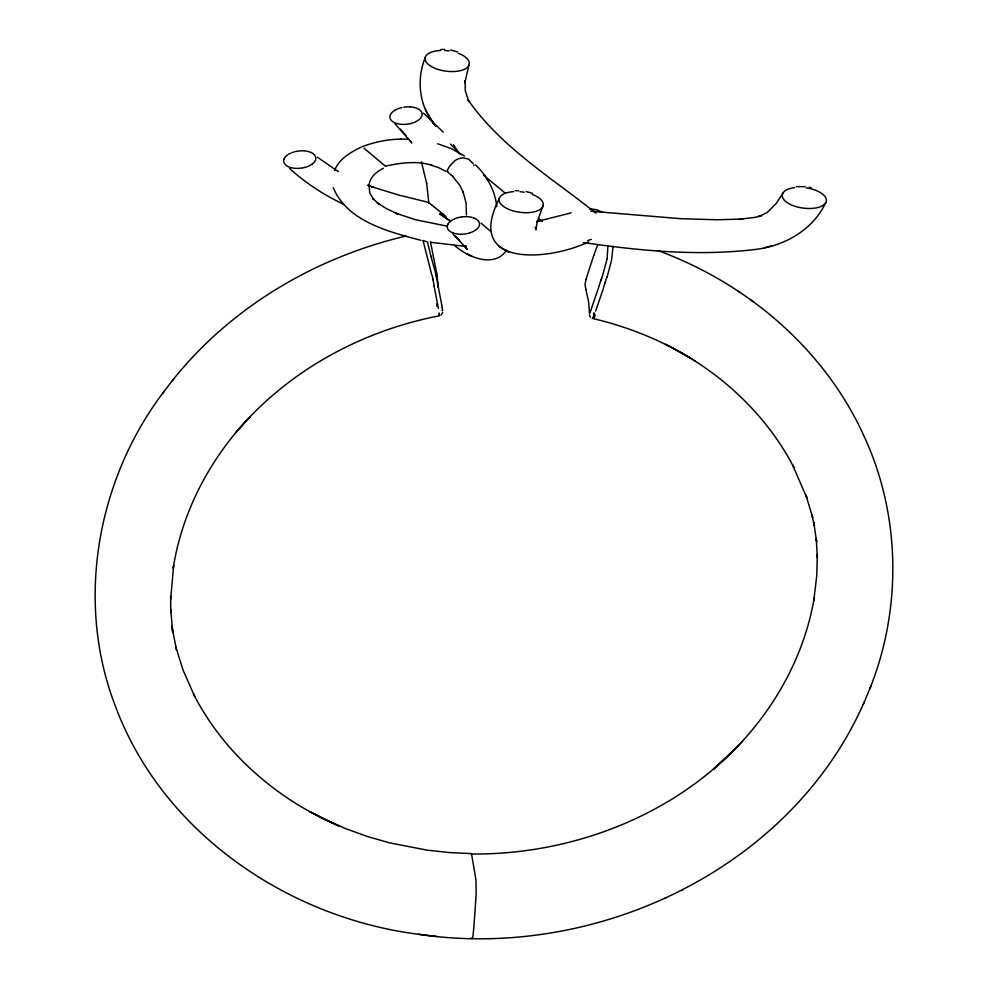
<?xml version="1.0" encoding="UTF-8"?>
<svg xmlns="http://www.w3.org/2000/svg" width="988" height="988" viewBox="0 0 988 988"><rect width="100%" height="100%" fill="white"/><g stroke="black" fill="none" stroke-linecap="round" stroke-linejoin="round"><path stroke-width="1.48" d="M589.428 311.776L588.589 301.785L585.97 289.842M589.428 312.023L589.49 313.455M437.98 287.026L437.338 276.961M170.665 599.531L173.666 565.235L173.209 568.248C182.064 511.204 210.395 458.123 250.125 416.578L236.095 432.299C287.471 371.105 361.41 330.77 439.499 315.802M466.422 214.964L466.089 203.009L462.915 191.339L463.384 192.537L459.741 185.225L452.529 176.284M607.138 258.387L607.941 245.679M606.99 259.227L602.705 275.17A67.073 4.705 -73.3 0 1 601.704 278.122M442.748 312.406L440.981 315.221M586.045 279.518L585.019 284.532L585.884 289.509M469.004 64.788L464.891 82.622L465.064 80.744L465.286 90.797L468.917 101.678L468.065 99.912C500.854 147.014 551.675 177.889 595.986 213.124M425.396 57.23C416.294 79.126 419.048 104.963 433.757 123.759L428.706 115.744L433.757 123.759M607.114 277.122L611.523 260.289L613.066 246.432M601.692 278.27L601.136 279.95M605.669 281.568L605.286 282.716M471.19 854.015C571.126 855.003 673.754 816.088 742.198 741.457M599.21 285.717L591.713 307.725M603.31 288.632L595.653 311.097M593.776 255.386L587.082 275.911A73.692 24.416 -81.3 0 0 585.995 279.443M590.577 310.948L589.762 313.11M594.64 313.937L592.541 318.408M869.773 688.821C902.007 608.657 900.673 515.39 864.327 436.807C825.153 349.604 747.039 283.186 657.971 250.606M542.968 205.899L537.139 222.115L535.941 229.747L535.41 227.154L536.015 229.5M499.409 198.378C463.52 268.23 549.242 261.005 588.712 241.838M597.888 244.369L594.961 252.088A184.262 61.762 -81.4 0 0 593.788 255.423M164.119 391.334C97.022 479.328 75.125 601.507 115.201 705.642C161.847 831.995 287.175 917.543 418.356 934.278L419.381 934.413C596.085 960.484 791.203 868.897 864.29 701.949M863.24 704.518L870.86 686.191M334.562 170.504C339.045 158.846 350.74 152.164 361.423 147.014M506.412 250.322C494.309 268.538 467.46 257.115 454.529 245.432M448.07 223.967L447.996 224.115A17.932 8.966 -7.2 0 0 447.305 226.227A18.821 9.423 -7.2 0 0 447.502 228.166L447.626 228.512A18.414 9.213 -7.2 0 0 448.268 229.673L448.416 229.871A17.833 8.929 -7.2 0 0 453.171 232.995M782.904 193.216L776.247 203.479L767.071 212.605L758.549 216.57L761.55 215.68L754.758 217.422L739.209 219.299L742.877 219.052L717.127 219.768L680.967 218.706L590.639 211.185M825.721 202.663C813.075 229.71 785.164 245.518 756.413 249.322C698.849 256.423 640.323 250.89 583.192 242.517M172.381 380.602C210.493 332.499 260.424 294.288 315.666 267.822L316.58 267.377C345.232 253.805 375.304 243.196 406.179 236.008M162.674 393.236L173.777 378.787M736.184 747.817L736.85 747.113L713.299 769.257C764.823 725.624 802.923 664.838 814.223 597.814L813.766 600.815L816.743 575.868L817.335 554.305L817.348 557.467L816.261 538.584L816.631 541.757L813.754 522.541C816.409 535.138 809.938 506.078 812.618 517.514L805.936 495.025L806.887 498.038L792.537 464.792L793.895 467.509C766.058 413.725 719.375 370.957 665.344 344.244M383.492 168.244C376.502 171.677 369.574 177.321 369.006 185.695L369.055 184.954L369.759 193.068L373.76 199.514L372.982 198.699L378.849 204.01L377.231 202.886L386.851 208.839L397.929 214.05L396.237 213.322L415.331 219.682L447.292 226.203M682.251 889.953L683.251 889.484M665.01 898.314L665.863 897.907M591.269 239.343L587.539 240.652M362.682 146.483C377.465 141.012 393.348 138.234 409.118 139.271M571.126 212.865L536.583 221.633L541.572 220.769L537.423 221.436M764.576 247.729L772.221 245.753M461.89 216.903L461.445 216.965A14.734 7.373 -7.2 0 0 459.63 217.274A15.561 7.793 -7.2 0 0 455.295 218.57L454.999 218.681A16.364 8.188 -7.2 0 0 450.096 221.571M796.439 186.621L805.183 186.658M400.424 139.098L401.165 139.061M440.981 49.462L444.514 49.412M515.057 190.672L518.601 190.635M466.534 246.506L431.386 242.381M418.356 934.278L437.141 936.5M450.516 50.03L457.506 51.845M423.074 240.516L427.434 241.899L430.694 255.361M809.333 187.3L811.099 187.683M526.196 191.536L532.446 193.352M420.937 240.319C388.877 231.834 347.307 221.522 333.277 187.745M592.38 318.42C626.491 326.361 659.465 339.403 689.451 357.533L672.075 347.764M437.696 143.791L451.232 148.608L464.496 156.055M372.278 186.905L398.819 195.068L428.261 202.318L432.336 205.442M453.22 233.007L453.393 233.069A16.598 8.299 -7.2 0 0 457.568 234.008A15.734 7.879 -7.2 0 0 461.174 234.23L462.347 234.193A15.252 7.632 -7.2 0 0 469.572 232.946M367.437 185.151L373.291 187.288L368.499 185.534M471.955 256.386L466.867 253.743M508.709 252.273L498.483 246.123M343.602 204.232C323.978 195.093 305.749 183.039 289.657 168.565M602.754 212.346L597.74 210.197A27.022 21.699 -15.7 0 0 589.552 208.962M338.402 171.64L317.481 157.253M445.996 171.443L438.586 167.614L431.077 165.169L432.299 165.453C417.344 160.254 398.633 163.144 385.394 166.206M688.574 356.989L695.095 361.04M440.166 213.779L450.195 220.719M439.709 213.976L449.701 220.917M738.172 291.176L740.074 292.485M751.275 300.29L753.251 301.661M538.831 218.817L542.523 221.436M450.874 174.864L451.899 175.592A8.373 7.262 -74.8 0 0 453.146 176.185M363.93 148.126L385.036 165.898M505.016 192.981L483.997 175.494M442.612 213.779L446.07 216.631M491.258 231.772L481.094 223.214M423.469 113.163L443.316 132.182M428.829 202.972L426.618 183.015M453.171 234.391L459.568 240.59L455.11 236.206L456.456 237.528M461.1 154.795L450.528 144.087M394.99 123.809L410.798 141.667M458.16 239.207L467.225 249.495L465.163 246.469L466.213 248.037M475.5 164.873C487.035 175.926 495.186 190.709 496.754 206.739M400.362 129.144L406.154 135.628M471.251 938.143L471.856 938.6A29.257 2.816 -89 0 0 472.264 938.304L472.758 937.007A13.289 1.284 -89 0 0 472.968 935.883L473.697 929.078A107.519 10.374 -89 0 0 473.87 927.053L475.833 899.055A88.031 8.484 -89 0 0 476.142 893.757L475.981 880.086L471.474 853.607L449.528 852.57L427.273 850.174L389.803 842.912L367.375 836.49L345.257 828.487L324.447 819.324L309.602 811.593L338.748 825.882C277.492 799.7 223.918 753.622 193.426 693.934L194.797 696.639L183.151 670.333L175.716 646.634L176.469 649.721L171.863 626.157L172.752 632.481L170.726 609.312M590.379 317.247L589.317 314.888M434.312 124.414L432.658 122.117L435.745 126.415M453.504 144.804L459.259 153.782M410.218 140.889L411.774 143.137M483.91 174.394L484.91 175.852M486.849 178.667L487.837 180.112M447.786 171.764L447.391 170.949A1.778 1.544 -74.8 0 1 447.342 170.195L449.355 166.663A53.735 46.56 -74.9 0 1 451.961 163.65L454.653 160.97A12.128 10.498 -74.8 0 1 457.481 159.204L457.852 159.043A20.612 17.858 -74.8 0 1 463.409 157.882L468.695 159.192L473.067 163.514M425.47 109.458L429.706 117.424M466.114 247.877L466.41 248.457L465.595 245.58M421.431 161.859L426.68 183.533M473.734 164.922L473.919 165.564M430.941 256.201L435.313 272.293A67.073 7.743 75.2 0 1 436.029 275.504M430.41 241.467L436.708 273.33M431.731 274.689L423.123 240.776M435.98 275.417L436.338 277.109M432.559 278.591L432.806 279.752M437.523 282.939L441.784 305.144M434.028 285.717L438.376 308.392M442.241 307.75L442.649 310.528M439.166 312.998L439.327 313.986M439.438 314.715L439.376 314.283M170.64 596.369L170.751 612.486M434.337 207.072A93.712 2.878 40.7 0 1 442.871 214.026M432.324 205.43A53.191 1.643 40.7 0 1 434.103 206.85M295.202 151.658A15.129 7.571 -7.2 0 1 303.254 150.831A15.82 7.916 -7.2 0 1 305.625 151.028L306.206 151.102A16.784 8.398 -7.2 0 1 311.85 152.881L312.369 153.165A17.759 8.892 -7.2 0 1 313.641 154.066L313.875 154.264A18.488 9.25 -7.2 0 1 315.752 159.13L315.567 159.883A17.253 8.633 -7.2 0 1 311.838 164.354M292.028 152.634A14.956 7.484 -7.2 0 1 293.955 151.991M288.2 154.536A16.623 8.324 -7.2 0 1 290.855 153.115M284.05 159.167A16.957 8.484 -7.2 0 1 287.335 155.104M283.988 159.241A18.043 9.028 -7.2 0 0 283.852 162.23A18.723 9.374 -7.2 0 0 285.643 164.934L285.865 165.144A17.142 8.571 -7.2 0 0 293.288 168.108L293.856 168.17A15.462 7.743 -7.2 0 0 302.217 167.985A15.314 7.669 -7.2 0 0 311.751 164.366M394.755 110.323A16.845 8.435 -7.2 0 0 390.408 114.756L390.235 115.139A17.685 8.855 -7.2 0 0 389.964 116.115L389.939 116.325A18.352 9.188 -7.2 0 0 391.063 120.079L391.372 120.45A18.019 9.016 -7.2 0 0 392.458 121.438L392.73 121.623A16.969 8.497 -7.2 0 0 400.177 124.192L401.671 124.327A15.326 7.669 -7.2 0 0 410.045 123.685M395.027 110.187A15.425 7.719 -7.2 0 1 398.065 108.717A15.734 7.879 -7.2 0 1 401.906 107.569M403.746 107.21A15.104 7.558 -7.2 0 1 410.23 106.914M410.378 106.914A15.993 8.003 -7.2 0 1 415.368 107.791A17.698 8.855 -7.2 0 1 419.283 109.606L419.542 109.804A18.229 9.127 -7.2 0 1 422.074 114.781L422.049 115.102A17.599 8.806 -7.2 0 1 419.11 119.597A15.981 8.003 -7.2 0 1 410.131 123.685M448.157 223.831A17.549 8.781 -7.2 0 1 450.059 221.621M469.683 232.921A15.549 7.78 -7.2 0 0 475.105 230.426A16.487 8.25 -7.2 0 0 477.834 228.08A18.093 9.053 -7.2 0 0 479.304 225.388L479.365 225.141A17.883 8.941 -7.2 0 0 479.291 222.843L479.229 222.658A19.439 9.732 -7.2 0 0 478.612 221.411M474.117 218.101A17.92 8.966 -7.2 0 1 478.525 221.275M473.907 218.015A16.561 8.287 -7.2 0 0 469.424 216.891A15.586 7.805 -7.2 0 0 462.285 216.854M450.911 174.802A20.254 17.537 -74.8 0 1 447.749 171.813M532.31 194.401A22.242 10.238 7.7 0 1 537.213 210.926A22.242 10.238 7.7 0 1 502.731 205.85A22.242 10.238 7.7 0 1 513.599 191.647M519.923 191.709A22.242 10.238 7.7 0 1 524.196 192.24M458.321 53.278A22.242 10.238 7.7 0 1 462.989 69.889A22.242 10.238 7.7 0 1 428.372 64.405A22.242 10.238 7.7 0 1 440.599 50.474M444.835 50.512A22.242 10.238 7.7 0 1 449.12 50.944M806.233 187.868A22.242 10.238 7.7 0 1 824.363 204.368A22.242 10.238 7.7 0 1 788.844 203.652A22.242 10.238 7.7 0 1 794.71 187.634M591.639 308.083A67.295 4.841 -73.4 0 1 590.725 310.677M601.21 279.394A175.58 11.646 -73.2 0 1 599.296 285.124M606.842 258.708A51.154 14.375 -66.3 0 1 606.694 259.535M593.603 314.666A24.058 2.347 -75.9 0 1 593.862 312.64M595.196 314.974A68.654 7.595 -74.8 0 1 594.159 317.827M605.397 281.753A177.321 12.375 -73.3 0 1 603.458 287.594M606.953 276.739A74.051 6.249 -73.6 0 1 605.743 280.469M442.426 309.899A19.55 3.297 87.7 0 1 442.142 310.59M441.685 304.922A67.295 7.657 75.3 0 1 442.142 307.515M436.511 277.418A175.58 20.921 75.1 0 1 437.696 283.272M431.472 257.139A51.154 5.409 69.1 0 1 431.225 256.312M436.745 273.17A73.507 10.707 83.6 0 1 437.388 276.801M439.092 314.196A24.058 2.174 77.9 0 1 439.08 315.16M436.647 303.798A68.654 5.249 76.8 0 1 437.116 306.342M433.127 280.333A177.321 20.538 75.2 0 1 434.35 286.347M432.188 275.541A74.051 7.534 75.6 0 1 433.04 279.542"/></g></svg>
